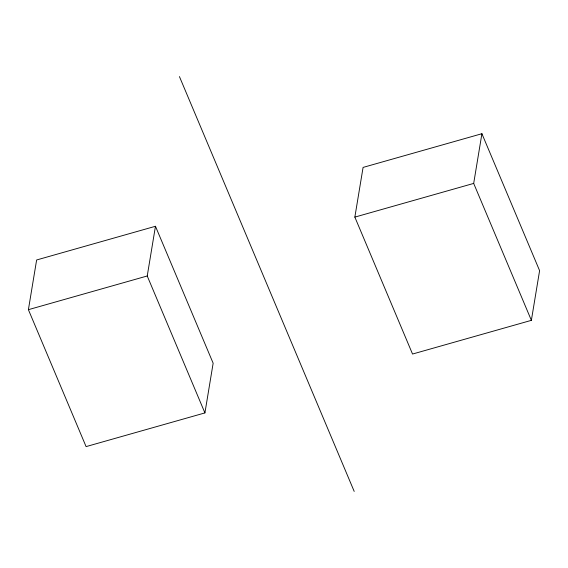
<?xml version="1.0" encoding="UTF-8"?>
<svg xmlns="http://www.w3.org/2000/svg" width="568" height="568" viewBox="0 0 568 568"><rect width="100%" height="100%" fill="white"/><g stroke="black" fill="none" stroke-linecap="round" stroke-linejoin="round"><path stroke-width="0.85" d="M28.4 309.674L36.629 259.974L155.462 226.277L213.149 363.215L204.92 412.915L86.087 446.604L28.4 309.674L147.233 275.977L155.462 226.277M354.851 217.111L363.08 167.411L481.912 133.714L539.6 270.652L531.371 320.345L412.538 354.041L354.851 217.111L473.684 183.414L481.912 133.714M473.684 183.414L531.371 320.345M179.438 76.588L354.205 491.412M147.233 275.977L204.92 412.915"/></g></svg>
